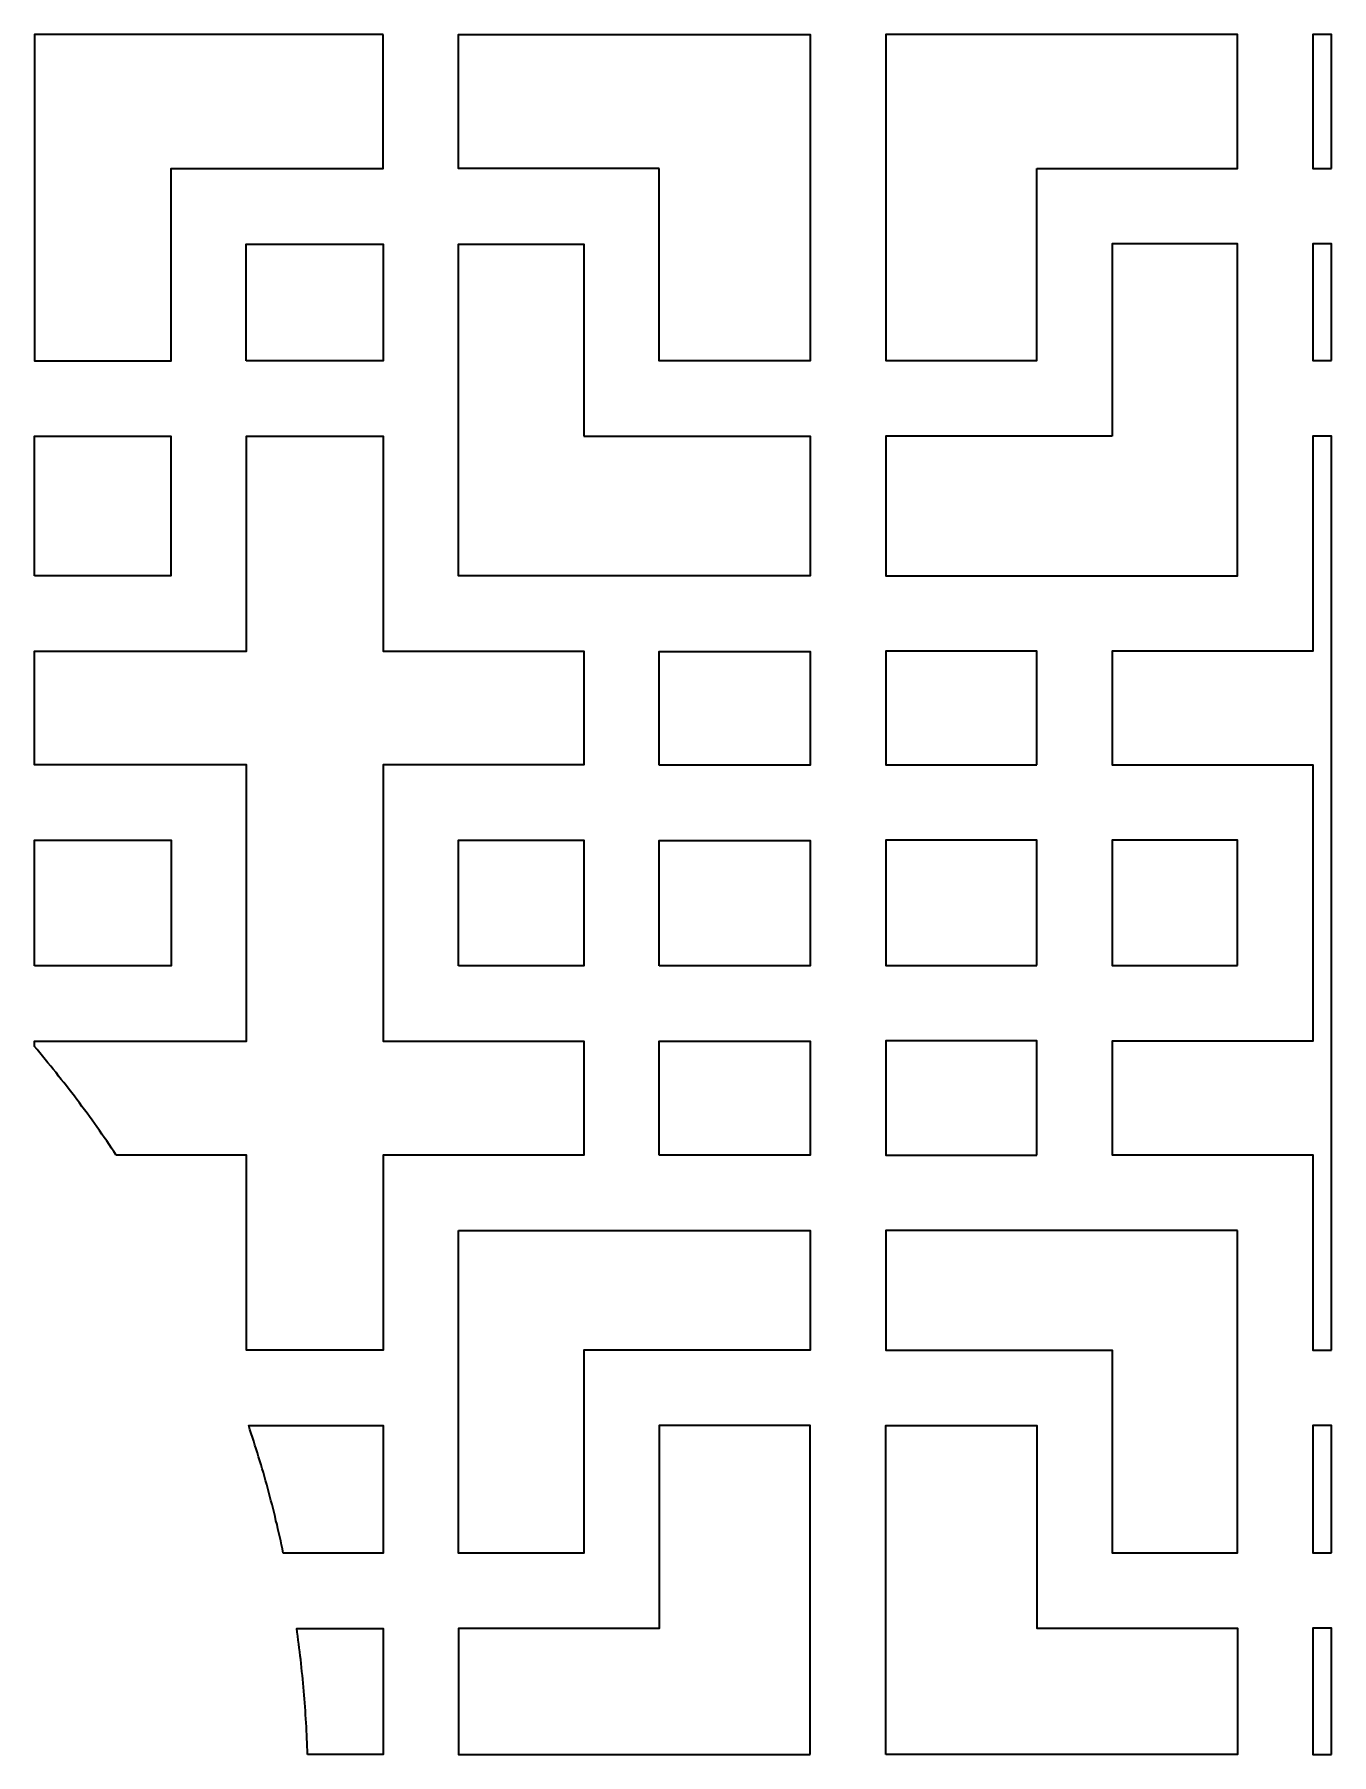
# Model space of a CAD drawing. Header units: centimetres. Extents: x 24 to 482, y -156 to 120.
# Drawn here: x 96.58 to 127.57, y -16.46 to 24.61 of the extents above; entities that cross this region are included whole.
import ezdxf

# ---------------------------------------------------------------- set-up
doc = ezdxf.new("R2010")
doc.units = ezdxf.units.CM
doc.header["$MEASUREMENT"] = 0
doc.layers.add('layer 1', color=7, linetype='Continuous')

msp = doc.modelspace()

# ---------------------------------------------------------------- linework, layer by layer
at = {"layer": 'layer 1', "color": 250, "lineweight": 35}
for points, knots in [([(104.91082, 24.60996), (104.91082, 24.60996), (104.91082, 21.40996), (104.91082, 21.40996), (104.91082, 21.40996), (104.91082, 21.40996), (99.84332, 21.40996), (99.84332, 21.40996), (99.84332, 21.40996), (99.84332, 21.40996), (99.84332, 16.81996), (99.84332, 16.81996), (99.84332, 16.81996), (99.84332, 16.81996), (96.57832, 16.81996), (96.57832, 16.81996), (96.57832, 16.81996), (96.57832, 16.81996), (96.57832, 24.60996), (96.57832, 24.60996), (96.57832, 24.60996), (96.57832, 24.60996), (104.91082, 24.60996), (104.91082, 24.60996)], [0, 0, 0, 0, 0.14285714, 0.14285714, 0.14285714, 0.14285714, 0.28571429, 0.28571429, 0.28571429, 0.28571429, 0.42857143, 0.42857143, 0.42857143, 0.42857143, 0.57142857, 0.57142857, 0.57142857, 0.57142857, 0.71428571, 0.71428571, 0.71428571, 0.71428571, 1, 1, 1, 1]), ([(111.50582, 21.40996), (111.50582, 21.40996), (111.50332, 16.82246), (111.50332, 16.82246), (111.50332, 16.82246), (111.50332, 16.82246), (115.11582, 16.82246), (115.11582, 16.82246), (115.11582, 16.82246), (115.11582, 16.82246), (115.11582, 24.60996), (115.11582, 24.60996), (115.11582, 24.60996), (115.11582, 24.60996), (106.71082, 24.60996), (106.71082, 24.60996), (106.71082, 24.60996), (106.71082, 24.60996), (106.71082, 21.40996), (106.71082, 21.40996), (106.71082, 21.40996), (106.71082, 21.40996), (111.50582, 21.40996), (111.50582, 21.40996)], [0, 0, 0, 0, 0.14285714, 0.14285714, 0.14285714, 0.14285714, 0.28571429, 0.28571429, 0.28571429, 0.28571429, 0.42857143, 0.42857143, 0.42857143, 0.42857143, 0.57142857, 0.57142857, 0.57142857, 0.57142857, 0.71428571, 0.71428571, 0.71428571, 0.71428571, 1, 1, 1, 1]), ([(120.52832, 21.41496), (120.52832, 21.41496), (120.53082, 16.82496), (120.53082, 16.82496), (120.53082, 16.82496), (120.53082, 16.82496), (116.91832, 16.82496), (116.91832, 16.82496), (116.91832, 16.82496), (116.91832, 16.82496), (116.91832, 24.61496), (116.91832, 24.61496), (116.91832, 24.61496), (116.91832, 24.61496), (125.32332, 24.61496), (125.32332, 24.61496), (125.32332, 24.61496), (125.32332, 24.61496), (125.32332, 21.41496), (125.32332, 21.41496), (125.32332, 21.41496), (125.32332, 21.41496), (120.52832, 21.41496), (120.52832, 21.41496)], [0, 0, 0, 0, 0.14285714, 0.14285714, 0.14285714, 0.14285714, 0.28571429, 0.28571429, 0.28571429, 0.28571429, 0.42857143, 0.42857143, 0.42857143, 0.42857143, 0.57142857, 0.57142857, 0.57142857, 0.57142857, 0.71428571, 0.71428571, 0.71428571, 0.71428571, 1, 1, 1, 1]), ([(127.57081, 21.41246), (127.57081, 21.41246), (127.12332, 21.41246), (127.12332, 21.41246), (127.12332, 21.41246), (127.12332, 21.41246), (127.12332, 24.61496), (127.12332, 24.61496), (127.12332, 24.61496), (127.12332, 24.61496), (127.57081, 24.61496), (127.57081, 24.61496), (127.57081, 24.61496), (127.57081, 24.61496), (127.57081, 21.41246), (127.57081, 21.41246)], [0, 0, 0, 0, 0.2, 0.2, 0.2, 0.2, 0.4, 0.4, 0.4, 0.4, 0.6, 0.6, 0.6, 0.6, 1, 1, 1, 1]), ([(101.64082, 16.82246), (101.64082, 16.82246), (104.91082, 16.82246), (104.91082, 16.82246), (104.91082, 16.82246), (104.91082, 16.82246), (104.91082, 19.60996), (104.91082, 19.60996), (104.91082, 19.60996), (104.91082, 19.60996), (101.64082, 19.60996), (101.64082, 19.60996), (101.64082, 19.60996), (101.64082, 19.60996), (101.64082, 16.82246), (101.64082, 16.82246)], [0, 0, 0, 0, 0.2, 0.2, 0.2, 0.2, 0.4, 0.4, 0.4, 0.4, 0.6, 0.6, 0.6, 0.6, 1, 1, 1, 1]), ([(109.70582, 15.02246), (109.70582, 15.02246), (109.70582, 19.60996), (109.70582, 19.60996), (109.70582, 19.60996), (109.70582, 19.60996), (106.71082, 19.60996), (106.71082, 19.60996), (106.71082, 19.60996), (106.71082, 19.60996), (106.71082, 11.68496), (106.71082, 11.68496), (106.71082, 11.68496), (106.71082, 11.68496), (115.11582, 11.68496), (115.11582, 11.68496), (115.11582, 11.68496), (115.11582, 11.68496), (115.11582, 15.02246), (115.11582, 15.02246), (115.11582, 15.02246), (115.11582, 15.02246), (109.70582, 15.02246), (109.70582, 15.02246)], [0, 0, 0, 0, 0.14285714, 0.14285714, 0.14285714, 0.14285714, 0.28571429, 0.28571429, 0.28571429, 0.28571429, 0.42857143, 0.42857143, 0.42857143, 0.42857143, 0.57142857, 0.57142857, 0.57142857, 0.57142857, 0.71428571, 0.71428571, 0.71428571, 0.71428571, 1, 1, 1, 1]), ([(122.32831, 15.02496), (122.32831, 15.02496), (122.32831, 19.61496), (122.32831, 19.61496), (122.32831, 19.61496), (122.32831, 19.61496), (125.32332, 19.61496), (125.32332, 19.61496), (125.32332, 19.61496), (125.32332, 19.61496), (125.32332, 11.68746), (125.32332, 11.68746), (125.32332, 11.68746), (125.32332, 11.68746), (116.91832, 11.68746), (116.91832, 11.68746), (116.91832, 11.68746), (116.91832, 11.68746), (116.91832, 15.02496), (116.91832, 15.02496), (116.91832, 15.02496), (116.91832, 15.02496), (122.32831, 15.02496), (122.32831, 15.02496)], [0, 0, 0, 0, 0.14285714, 0.14285714, 0.14285714, 0.14285714, 0.28571429, 0.28571429, 0.28571429, 0.28571429, 0.42857143, 0.42857143, 0.42857143, 0.42857143, 0.57142857, 0.57142857, 0.57142857, 0.57142857, 0.71428571, 0.71428571, 0.71428571, 0.71428571, 1, 1, 1, 1]), ([(127.57081, 16.82496), (127.57081, 16.82496), (127.12332, 16.82496), (127.12332, 16.82496), (127.12332, 16.82496), (127.12332, 16.82496), (127.12332, 19.61496), (127.12332, 19.61496), (127.12332, 19.61496), (127.12332, 19.61496), (127.57081, 19.61496), (127.57081, 19.61496), (127.57081, 19.61496), (127.57081, 19.61496), (127.57081, 16.82496), (127.57081, 16.82496)], [0, 0, 0, 0, 0.2, 0.2, 0.2, 0.2, 0.4, 0.4, 0.4, 0.4, 0.6, 0.6, 0.6, 0.6, 1, 1, 1, 1]), ([(96.57832, 11.68496), (96.57832, 11.68496), (99.84082, 11.68496), (99.84082, 11.68496), (99.84082, 11.68496), (99.84082, 11.68496), (99.84082, 15.02246), (99.84082, 15.02246), (99.84082, 15.02246), (99.84082, 15.02246), (96.57832, 15.02246), (96.57832, 15.02246), (96.57832, 15.02246), (96.57832, 15.02246), (96.57832, 11.68496), (96.57832, 11.68496)], [0, 0, 0, 0, 0.2, 0.2, 0.2, 0.2, 0.4, 0.4, 0.4, 0.4, 0.6, 0.6, 0.6, 0.6, 1, 1, 1, 1]), ([(98.53332, -2.14254), (98.53332, -2.14254), (101.64832, -2.14254), (101.64832, -2.14254), (101.64832, -2.14254), (101.64832, -2.14254), (101.64832, -6.80504), (101.64832, -6.80504), (101.64832, -6.80504), (101.64832, -6.80504), (104.90832, -6.80504), (104.90832, -6.80504), (104.90832, -6.80504), (104.90832, -6.80504), (104.90832, -2.14254), (104.90832, -2.14254), (104.90832, -2.14254), (104.90832, -2.14254), (109.70582, -2.14254), (109.70582, -2.14254), (109.70582, -2.14254), (109.70582, -2.14254), (109.70582, 0.57746), (109.70582, 0.57746), (109.70582, 0.57746), (109.70582, 0.57746), (104.90832, 0.57746), (104.90832, 0.57746), (104.90832, 0.57746), (104.90832, 0.57746), (104.90832, 7.17246), (104.90832, 7.17246), (104.90832, 7.17246), (104.90832, 7.17246), (109.70582, 7.17246), (109.70582, 7.17246), (109.70582, 7.17246), (109.70582, 7.17246), (109.70582, 9.88496), (109.70582, 9.88496), (109.70582, 9.88496), (109.70582, 9.88496), (104.90832, 9.88496), (104.90832, 9.88496), (104.90832, 9.88496), (104.90832, 9.88496), (104.90832, 15.01996), (104.90832, 15.01996), (104.90832, 15.01996), (104.90832, 15.01996), (101.64832, 15.01996), (101.64832, 15.01996), (101.64832, 15.01996), (101.64832, 15.01996), (101.64832, 9.88496), (101.64832, 9.88496), (101.64832, 9.88496), (101.64832, 9.88496), (96.57832, 9.88496), (96.57832, 9.88496), (96.57832, 9.88496), (96.57832, 9.88496), (96.57832, 7.17246), (96.57832, 7.17246), (96.57832, 7.17246), (96.57832, 7.17246), (101.64832, 7.17246), (101.64832, 7.17246), (101.64832, 7.17246), (101.64832, 7.17246), (101.64832, 0.57746), (101.64832, 0.57746), (101.64832, 0.57746), (101.64832, 0.57746), (96.57832, 0.57746), (96.57832, 0.57746), (96.57832, 0.57746), (96.57832, 0.57746), (96.57832, 0.44996), (96.57832, 0.44996), (96.57832, 0.44996), (96.57832, 0.44996), (96.57832, 0.44996), (96.57832, 0.44996), (96.57832, 0.44996), (96.57832, 0.44996), (96.64332, 0.37496), (96.64332, 0.37496), (96.64332, 0.37496), (96.64332, 0.37496), (96.70832, 0.29496), (96.70832, 0.29496), (96.70832, 0.29496), (96.70832, 0.29496), (96.77332, 0.21746), (96.77332, 0.21746), (96.77332, 0.21746), (96.77332, 0.21746), (96.83832, 0.13996), (96.83832, 0.13996), (96.83832, 0.13996), (96.83832, 0.13996), (96.90332, 0.06246), (96.90332, 0.06246), (96.90332, 0.06246), (96.90332, 0.06246), (96.96832, -0.01754), (96.96832, -0.01754), (96.96832, -0.01754), (96.96832, -0.01754), (97.03082, -0.09504), (97.03082, -0.09504), (97.03082, -0.09504), (97.03082, -0.09504), (97.09582, -0.17504), (97.09582, -0.17504), (97.09582, -0.17504), (97.09582, -0.17504), (97.15832, -0.25504), (97.15832, -0.25504), (97.15832, -0.25504), (97.15832, -0.25504), (97.22082, -0.33504), (97.22082, -0.33504), (97.22082, -0.33504), (97.22082, -0.33504), (97.28332, -0.41254), (97.28332, -0.41254), (97.28332, -0.41254), (97.28332, -0.41254), (97.34582, -0.49254), (97.34582, -0.49254), (97.34582, -0.49254), (97.34582, -0.49254), (97.40832, -0.57504), (97.40832, -0.57504), (97.40832, -0.57504), (97.40832, -0.57504), (97.47082, -0.65504), (97.47082, -0.65504), (97.47082, -0.65504), (97.47082, -0.65504), (97.53332, -0.73504), (97.53332, -0.73504), (97.53332, -0.73504), (97.53332, -0.73504), (97.59332, -0.81504), (97.59332, -0.81504), (97.59332, -0.81504), (97.59332, -0.81504), (97.65582, -0.89754), (97.65582, -0.89754), (97.65582, -0.89754), (97.65582, -0.89754), (97.71582, -0.98004), (97.71582, -0.98004), (97.71582, -0.98004), (97.71582, -0.98004), (97.77582, -1.06004), (97.77582, -1.06004), (97.77582, -1.06004), (97.77582, -1.06004), (97.83582, -1.14254), (97.83582, -1.14254), (97.83582, -1.14254), (97.83582, -1.14254), (97.89582, -1.22504), (97.89582, -1.22504), (97.89582, -1.22504), (97.89582, -1.22504), (97.95582, -1.30754), (97.95582, -1.30754), (97.95582, -1.30754), (97.95582, -1.30754), (98.01332, -1.39004), (98.01332, -1.39004), (98.01332, -1.39004), (98.01332, -1.39004), (98.07332, -1.47254), (98.07332, -1.47254), (98.07332, -1.47254), (98.07332, -1.47254), (98.13082, -1.55504), (98.13082, -1.55504), (98.13082, -1.55504), (98.13082, -1.55504), (98.19082, -1.64004), (98.19082, -1.64004), (98.19082, -1.64004), (98.19082, -1.64004), (98.24832, -1.72254), (98.24832, -1.72254), (98.24832, -1.72254), (98.24832, -1.72254), (98.30582, -1.80504), (98.30582, -1.80504), (98.30582, -1.80504), (98.30582, -1.80504), (98.36332, -1.89004), (98.36332, -1.89004), (98.36332, -1.89004), (98.36332, -1.89004), (98.42082, -1.97504), (98.42082, -1.97504), (98.42082, -1.97504), (98.42082, -1.97504), (98.47832, -2.05754), (98.47832, -2.05754), (98.47832, -2.05754), (98.47832, -2.05754), (98.53332, -2.14254), (98.53332, -2.14254)], [0, 0, 0, 0, 0.01851852, 0.01851852, 0.01851852, 0.01851852, 0.03703704, 0.03703704, 0.03703704, 0.03703704, 0.05555556, 0.05555556, 0.05555556, 0.05555556, 0.07407407, 0.07407407, 0.07407407, 0.07407407, 0.09259259, 0.09259259, 0.09259259, 0.09259259, 0.11111111, 0.11111111, 0.11111111, 0.11111111, 0.12962963, 0.12962963, 0.12962963, 0.12962963, 0.14814815, 0.14814815, 0.14814815, 0.14814815, 0.16666667, 0.16666667, 0.16666667, 0.16666667, 0.18518519, 0.18518519, 0.18518519, 0.18518519, 0.2037037, 0.2037037, 0.2037037, 0.2037037, 0.22222222, 0.22222222, 0.22222222, 0.22222222, 0.24074074, 0.24074074, 0.24074074, 0.24074074, 0.25925926, 0.25925926, 0.25925926, 0.25925926, 0.27777778, 0.27777778, 0.27777778, 0.27777778, 0.2962963, 0.2962963, 0.2962963, 0.2962963, 0.31481481, 0.31481481, 0.31481481, 0.31481481, 0.33333333, 0.33333333, 0.33333333, 0.33333333, 0.35185185, 0.35185185, 0.35185185, 0.35185185, 0.37037037, 0.37037037, 0.37037037, 0.37037037, 0.38888889, 0.38888889, 0.38888889, 0.38888889, 0.40740741, 0.40740741, 0.40740741, 0.40740741, 0.42592593, 0.42592593, 0.42592593, 0.42592593, 0.44444444, 0.44444444, 0.44444444, 0.44444444, 0.46296296, 0.46296296, 0.46296296, 0.46296296, 0.48148148, 0.48148148, 0.48148148, 0.48148148, 0.5, 0.5, 0.5, 0.5, 0.51851852, 0.51851852, 0.51851852, 0.51851852, 0.53703704, 0.53703704, 0.53703704, 0.53703704, 0.55555556, 0.55555556, 0.55555556, 0.55555556, 0.57407407, 0.57407407, 0.57407407, 0.57407407, 0.59259259, 0.59259259, 0.59259259, 0.59259259, 0.61111111, 0.61111111, 0.61111111, 0.61111111, 0.62962963, 0.62962963, 0.62962963, 0.62962963, 0.64814815, 0.64814815, 0.64814815, 0.64814815, 0.66666667, 0.66666667, 0.66666667, 0.66666667, 0.68518519, 0.68518519, 0.68518519, 0.68518519, 0.7037037, 0.7037037, 0.7037037, 0.7037037, 0.72222222, 0.72222222, 0.72222222, 0.72222222, 0.74074074, 0.74074074, 0.74074074, 0.74074074, 0.75925926, 0.75925926, 0.75925926, 0.75925926, 0.77777778, 0.77777778, 0.77777778, 0.77777778, 0.7962963, 0.7962963, 0.7962963, 0.7962963, 0.81481481, 0.81481481, 0.81481481, 0.81481481, 0.83333333, 0.83333333, 0.83333333, 0.83333333, 0.85185185, 0.85185185, 0.85185185, 0.85185185, 0.87037037, 0.87037037, 0.87037037, 0.87037037, 0.88888889, 0.88888889, 0.88888889, 0.88888889, 0.90740741, 0.90740741, 0.90740741, 0.90740741, 0.92592593, 0.92592593, 0.92592593, 0.92592593, 0.94444444, 0.94444444, 0.94444444, 0.94444444, 0.96296296, 0.96296296, 0.96296296, 0.96296296, 1, 1, 1, 1]), ([(127.57081, -6.80004), (127.57081, -6.80004), (127.12582, -6.80004), (127.12582, -6.80004), (127.12582, -6.80004), (127.12582, -6.80004), (127.12582, -2.14004), (127.12582, -2.14004), (127.12582, -2.14004), (127.12582, -2.14004), (122.32831, -2.14004), (122.32831, -2.14004), (122.32831, -2.14004), (122.32831, -2.14004), (122.32831, 0.57996), (122.32831, 0.57996), (122.32831, 0.57996), (122.32831, 0.57996), (127.12582, 0.57996), (127.12582, 0.57996), (127.12582, 0.57996), (127.12582, 0.57996), (127.12582, 7.17496), (127.12582, 7.17496), (127.12582, 7.17496), (127.12582, 7.17496), (122.32831, 7.17496), (122.32831, 7.17496), (122.32831, 7.17496), (122.32831, 7.17496), (122.32831, 9.88746), (122.32831, 9.88746), (122.32831, 9.88746), (122.32831, 9.88746), (127.12582, 9.88746), (127.12582, 9.88746), (127.12582, 9.88746), (127.12582, 9.88746), (127.12582, 15.02496), (127.12582, 15.02496), (127.12582, 15.02496), (127.12582, 15.02496), (127.57081, 15.02496), (127.57081, 15.02496), (127.57081, 15.02496), (127.57081, 15.02496), (127.57081, -6.80004), (127.57081, -6.80004)], [0, 0, 0, 0, 0.07692308, 0.07692308, 0.07692308, 0.07692308, 0.15384615, 0.15384615, 0.15384615, 0.15384615, 0.23076923, 0.23076923, 0.23076923, 0.23076923, 0.30769231, 0.30769231, 0.30769231, 0.30769231, 0.38461538, 0.38461538, 0.38461538, 0.38461538, 0.46153846, 0.46153846, 0.46153846, 0.46153846, 0.53846154, 0.53846154, 0.53846154, 0.53846154, 0.61538462, 0.61538462, 0.61538462, 0.61538462, 0.69230769, 0.69230769, 0.69230769, 0.69230769, 0.76923077, 0.76923077, 0.76923077, 0.76923077, 0.84615385, 0.84615385, 0.84615385, 0.84615385, 1, 1, 1, 1]), ([(111.50332, 7.16996), (111.50332, 7.16996), (115.11582, 7.16996), (115.11582, 7.16996), (115.11582, 7.16996), (115.11582, 7.16996), (115.11582, 9.88246), (115.11582, 9.88246), (115.11582, 9.88246), (115.11582, 9.88246), (111.50332, 9.88246), (111.50332, 9.88246), (111.50332, 9.88246), (111.50332, 9.88246), (111.50332, 7.16996), (111.50332, 7.16996)], [0, 0, 0, 0, 0.2, 0.2, 0.2, 0.2, 0.4, 0.4, 0.4, 0.4, 0.6, 0.6, 0.6, 0.6, 1, 1, 1, 1]), ([(120.53082, 7.17246), (120.53082, 7.17246), (116.91832, 7.17246), (116.91832, 7.17246), (116.91832, 7.17246), (116.91832, 7.17246), (116.91832, 9.88496), (116.91832, 9.88496), (116.91832, 9.88496), (116.91832, 9.88496), (120.53082, 9.88496), (120.53082, 9.88496), (120.53082, 9.88496), (120.53082, 9.88496), (120.53082, 7.17246), (120.53082, 7.17246)], [0, 0, 0, 0, 0.2, 0.2, 0.2, 0.2, 0.4, 0.4, 0.4, 0.4, 0.6, 0.6, 0.6, 0.6, 1, 1, 1, 1]), ([(96.57832, 2.37746), (96.57832, 2.37746), (99.84332, 2.37746), (99.84332, 2.37746), (99.84332, 2.37746), (99.84332, 2.37746), (99.84332, 5.37246), (99.84332, 5.37246), (99.84332, 5.37246), (99.84332, 5.37246), (96.57832, 5.37246), (96.57832, 5.37246), (96.57832, 5.37246), (96.57832, 5.37246), (96.57832, 2.37746), (96.57832, 2.37746)], [0, 0, 0, 0, 0.2, 0.2, 0.2, 0.2, 0.4, 0.4, 0.4, 0.4, 0.6, 0.6, 0.6, 0.6, 1, 1, 1, 1]), ([(106.70832, 2.37746), (106.70832, 2.37746), (109.70582, 2.37746), (109.70582, 2.37746), (109.70582, 2.37746), (109.70582, 2.37746), (109.70582, 5.37246), (109.70582, 5.37246), (109.70582, 5.37246), (109.70582, 5.37246), (106.70832, 5.37246), (106.70832, 5.37246), (106.70832, 5.37246), (106.70832, 5.37246), (106.70832, 2.37746), (106.70832, 2.37746)], [0, 0, 0, 0, 0.2, 0.2, 0.2, 0.2, 0.4, 0.4, 0.4, 0.4, 0.6, 0.6, 0.6, 0.6, 1, 1, 1, 1]), ([(111.50582, 2.37746), (111.50582, 2.37746), (115.11582, 2.37746), (115.11582, 2.37746), (115.11582, 2.37746), (115.11582, 2.37746), (115.11582, 5.36996), (115.11582, 5.36996), (115.11582, 5.36996), (115.11582, 5.36996), (111.50582, 5.36996), (111.50582, 5.36996), (111.50582, 5.36996), (111.50582, 5.36996), (111.50582, 2.37746), (111.50582, 2.37746)], [0, 0, 0, 0, 0.2, 0.2, 0.2, 0.2, 0.4, 0.4, 0.4, 0.4, 0.6, 0.6, 0.6, 0.6, 1, 1, 1, 1]), ([(120.52832, 2.37996), (120.52832, 2.37996), (116.91832, 2.37996), (116.91832, 2.37996), (116.91832, 2.37996), (116.91832, 2.37996), (116.91832, 5.37246), (116.91832, 5.37246), (116.91832, 5.37246), (116.91832, 5.37246), (120.52832, 5.37246), (120.52832, 5.37246), (120.52832, 5.37246), (120.52832, 5.37246), (120.52832, 2.37996), (120.52832, 2.37996)], [0, 0, 0, 0, 0.2, 0.2, 0.2, 0.2, 0.4, 0.4, 0.4, 0.4, 0.6, 0.6, 0.6, 0.6, 1, 1, 1, 1]), ([(125.32582, 2.37996), (125.32582, 2.37996), (122.32831, 2.37996), (122.32831, 2.37996), (122.32831, 2.37996), (122.32831, 2.37996), (122.32831, 5.37496), (122.32831, 5.37496), (122.32831, 5.37496), (122.32831, 5.37496), (125.32582, 5.37496), (125.32582, 5.37496), (125.32582, 5.37496), (125.32582, 5.37496), (125.32582, 2.37996), (125.32582, 2.37996)], [0, 0, 0, 0, 0.2, 0.2, 0.2, 0.2, 0.4, 0.4, 0.4, 0.4, 0.6, 0.6, 0.6, 0.6, 1, 1, 1, 1]), ([(111.50582, -2.14754), (111.50582, -2.14754), (115.11582, -2.14754), (115.11582, -2.14754), (115.11582, -2.14754), (115.11582, -2.14754), (115.11582, 0.57996), (115.11582, 0.57996), (115.11582, 0.57996), (115.11582, 0.57996), (111.50582, 0.57996), (111.50582, 0.57996), (111.50582, 0.57996), (111.50582, 0.57996), (111.50582, -2.14754), (111.50582, -2.14754)], [0, 0, 0, 0, 0.2, 0.2, 0.2, 0.2, 0.4, 0.4, 0.4, 0.4, 0.6, 0.6, 0.6, 0.6, 1, 1, 1, 1]), ([(120.52832, -2.14504), (120.52832, -2.14504), (116.91832, -2.14504), (116.91832, -2.14504), (116.91832, -2.14504), (116.91832, -2.14504), (116.91832, 0.58246), (116.91832, 0.58246), (116.91832, 0.58246), (116.91832, 0.58246), (120.52832, 0.58246), (120.52832, 0.58246), (120.52832, 0.58246), (120.52832, 0.58246), (120.52832, -2.14504), (120.52832, -2.14504)], [0, 0, 0, 0, 0.2, 0.2, 0.2, 0.2, 0.4, 0.4, 0.4, 0.4, 0.6, 0.6, 0.6, 0.6, 1, 1, 1, 1]), ([(106.71082, -3.94254), (106.71082, -3.94254), (106.71082, -11.64754), (106.71082, -11.64754), (106.71082, -11.64754), (106.71082, -11.64754), (109.70331, -11.64754), (109.70331, -11.64754), (109.70331, -11.64754), (109.70331, -11.64754), (109.70331, -6.80004), (109.70331, -6.80004), (109.70331, -6.80004), (109.70331, -6.80004), (115.11582, -6.80004), (115.11582, -6.80004), (115.11582, -6.80004), (115.11582, -6.80004), (115.11582, -3.94504), (115.11582, -3.94504), (115.11582, -3.94504), (115.11582, -3.94504), (106.71082, -3.94254), (106.71082, -3.94254)], [0, 0, 0, 0, 0.14285714, 0.14285714, 0.14285714, 0.14285714, 0.28571429, 0.28571429, 0.28571429, 0.28571429, 0.42857143, 0.42857143, 0.42857143, 0.42857143, 0.57142857, 0.57142857, 0.57142857, 0.57142857, 0.71428571, 0.71428571, 0.71428571, 0.71428571, 1, 1, 1, 1]), ([(125.32332, -3.94004), (125.32332, -3.94004), (125.32332, -11.64254), (125.32332, -11.64254), (125.32332, -11.64254), (125.32332, -11.64254), (122.32831, -11.64254), (122.32831, -11.64254), (122.32831, -11.64254), (122.32831, -11.64254), (122.32831, -6.79754), (122.32831, -6.79754), (122.32831, -6.79754), (122.32831, -6.79754), (116.91832, -6.79754), (116.91832, -6.79754), (116.91832, -6.79754), (116.91832, -6.79754), (116.91832, -3.94004), (116.91832, -3.94004), (116.91832, -3.94004), (116.91832, -3.94004), (125.32332, -3.94004), (125.32332, -3.94004)], [0, 0, 0, 0, 0.14285714, 0.14285714, 0.14285714, 0.14285714, 0.28571429, 0.28571429, 0.28571429, 0.28571429, 0.42857143, 0.42857143, 0.42857143, 0.42857143, 0.57142857, 0.57142857, 0.57142857, 0.57142857, 0.71428571, 0.71428571, 0.71428571, 0.71428571, 1, 1, 1, 1]), ([(102.52582, -11.64504), (102.52582, -11.64504), (104.91082, -11.64504), (104.91082, -11.64504), (104.91082, -11.64504), (104.91082, -11.64504), (104.91082, -8.60004), (104.91082, -8.60004), (104.91082, -8.60004), (104.91082, -8.60004), (101.69832, -8.60004), (101.69832, -8.60004), (101.69832, -8.60004), (101.69832, -8.60004), (101.69832, -8.60004), (101.69832, -8.60004), (101.69832, -8.60004), (101.69832, -8.60004), (101.72832, -8.69254), (101.72832, -8.69254), (101.72832, -8.69254), (101.72832, -8.69254), (101.75832, -8.78754), (101.75832, -8.78754), (101.75832, -8.78754), (101.75832, -8.78754), (101.79082, -8.88004), (101.79082, -8.88004), (101.79082, -8.88004), (101.79082, -8.88004), (101.82082, -8.97254), (101.82082, -8.97254), (101.82082, -8.97254), (101.82082, -8.97254), (101.84832, -9.06754), (101.84832, -9.06754), (101.84832, -9.06754), (101.84832, -9.06754), (101.87832, -9.16004), (101.87832, -9.16004), (101.87832, -9.16004), (101.87832, -9.16004), (101.90832, -9.25504), (101.90832, -9.25504), (101.90832, -9.25504), (101.90832, -9.25504), (101.93582, -9.34754), (101.93582, -9.34754), (101.93582, -9.34754), (101.93582, -9.34754), (101.96582, -9.44254), (101.96582, -9.44254), (101.96582, -9.44254), (101.96582, -9.44254), (101.99332, -9.53754), (101.99332, -9.53754), (101.99332, -9.53754), (101.99332, -9.53754), (102.02082, -9.63254), (102.02082, -9.63254), (102.02082, -9.63254), (102.02082, -9.63254), (102.04832, -9.72504), (102.04832, -9.72504), (102.04832, -9.72504), (102.04832, -9.72504), (102.07582, -9.82004), (102.07582, -9.82004), (102.07582, -9.82004), (102.07582, -9.82004), (102.10332, -9.91504), (102.10332, -9.91504), (102.10332, -9.91504), (102.10332, -9.91504), (102.12832, -10.01004), (102.12832, -10.01004), (102.12832, -10.01004), (102.12832, -10.01004), (102.15582, -10.10504), (102.15582, -10.10504), (102.15582, -10.10504), (102.15582, -10.10504), (102.18082, -10.20004), (102.18082, -10.20004), (102.18082, -10.20004), (102.18082, -10.20004), (102.20582, -10.29754), (102.20582, -10.29754), (102.20582, -10.29754), (102.20582, -10.29754), (102.23082, -10.39254), (102.23082, -10.39254), (102.23082, -10.39254), (102.23082, -10.39254), (102.25582, -10.48754), (102.25582, -10.48754), (102.25582, -10.48754), (102.25582, -10.48754), (102.28082, -10.58254), (102.28082, -10.58254), (102.28082, -10.58254), (102.28082, -10.58254), (102.30582, -10.68004), (102.30582, -10.68004), (102.30582, -10.68004), (102.30582, -10.68004), (102.32832, -10.77504), (102.32832, -10.77504), (102.32832, -10.77504), (102.32832, -10.77504), (102.35082, -10.87254), (102.35082, -10.87254), (102.35082, -10.87254), (102.35082, -10.87254), (102.37582, -10.96754), (102.37582, -10.96754), (102.37582, -10.96754), (102.37582, -10.96754), (102.39832, -11.06504), (102.39832, -11.06504), (102.39832, -11.06504), (102.39832, -11.06504), (102.42082, -11.16004), (102.42082, -11.16004), (102.42082, -11.16004), (102.42082, -11.16004), (102.44332, -11.25754), (102.44332, -11.25754), (102.44332, -11.25754), (102.44332, -11.25754), (102.46332, -11.35504), (102.46332, -11.35504), (102.46332, -11.35504), (102.46332, -11.35504), (102.48582, -11.45254), (102.48582, -11.45254), (102.48582, -11.45254), (102.48582, -11.45254), (102.50582, -11.54754), (102.50582, -11.54754), (102.50582, -11.54754), (102.50582, -11.54754), (102.52582, -11.64504), (102.52582, -11.64504)], [0, 0, 0, 0, 0.02702703, 0.02702703, 0.02702703, 0.02702703, 0.05405405, 0.05405405, 0.05405405, 0.05405405, 0.08108108, 0.08108108, 0.08108108, 0.08108108, 0.10810811, 0.10810811, 0.10810811, 0.10810811, 0.13513514, 0.13513514, 0.13513514, 0.13513514, 0.16216216, 0.16216216, 0.16216216, 0.16216216, 0.18918919, 0.18918919, 0.18918919, 0.18918919, 0.21621622, 0.21621622, 0.21621622, 0.21621622, 0.24324324, 0.24324324, 0.24324324, 0.24324324, 0.27027027, 0.27027027, 0.27027027, 0.27027027, 0.2972973, 0.2972973, 0.2972973, 0.2972973, 0.32432432, 0.32432432, 0.32432432, 0.32432432, 0.35135135, 0.35135135, 0.35135135, 0.35135135, 0.37837838, 0.37837838, 0.37837838, 0.37837838, 0.40540541, 0.40540541, 0.40540541, 0.40540541, 0.43243243, 0.43243243, 0.43243243, 0.43243243, 0.45945946, 0.45945946, 0.45945946, 0.45945946, 0.48648649, 0.48648649, 0.48648649, 0.48648649, 0.51351351, 0.51351351, 0.51351351, 0.51351351, 0.54054054, 0.54054054, 0.54054054, 0.54054054, 0.56756757, 0.56756757, 0.56756757, 0.56756757, 0.59459459, 0.59459459, 0.59459459, 0.59459459, 0.62162162, 0.62162162, 0.62162162, 0.62162162, 0.64864865, 0.64864865, 0.64864865, 0.64864865, 0.67567568, 0.67567568, 0.67567568, 0.67567568, 0.7027027, 0.7027027, 0.7027027, 0.7027027, 0.72972973, 0.72972973, 0.72972973, 0.72972973, 0.75675676, 0.75675676, 0.75675676, 0.75675676, 0.78378378, 0.78378378, 0.78378378, 0.78378378, 0.81081081, 0.81081081, 0.81081081, 0.81081081, 0.83783784, 0.83783784, 0.83783784, 0.83783784, 0.86486486, 0.86486486, 0.86486486, 0.86486486, 0.89189189, 0.89189189, 0.89189189, 0.89189189, 0.91891892, 0.91891892, 0.91891892, 0.91891892, 0.94594595, 0.94594595, 0.94594595, 0.94594595, 1, 1, 1, 1]), ([(115.11582, -16.45754), (115.11582, -16.45754), (106.71082, -16.45754), (106.71082, -16.45754), (106.71082, -16.45754), (106.71082, -16.45754), (106.71082, -13.44754), (106.71082, -13.44754), (106.71082, -13.44754), (106.71082, -13.44754), (111.50332, -13.44754), (111.50332, -13.44754), (111.50332, -13.44754), (111.50332, -13.44754), (111.50332, -8.60004), (111.50332, -8.60004), (111.50332, -8.60004), (111.50332, -8.60004), (115.11582, -8.60004), (115.11582, -8.60004), (115.11582, -8.60004), (115.11582, -8.60004), (115.11582, -16.45754), (115.11582, -16.45754)], [0, 0, 0, 0, 0.14285714, 0.14285714, 0.14285714, 0.14285714, 0.28571429, 0.28571429, 0.28571429, 0.28571429, 0.42857143, 0.42857143, 0.42857143, 0.42857143, 0.57142857, 0.57142857, 0.57142857, 0.57142857, 0.71428571, 0.71428571, 0.71428571, 0.71428571, 1, 1, 1, 1]), ([(116.91832, -16.45504), (116.91832, -16.45504), (125.32332, -16.45504), (125.32332, -16.45504), (125.32332, -16.45504), (125.32332, -16.45504), (125.32332, -13.44254), (125.32332, -13.44254), (125.32332, -13.44254), (125.32332, -13.44254), (120.53082, -13.44254), (120.53082, -13.44254), (120.53082, -13.44254), (120.53082, -13.44254), (120.53082, -8.59754), (120.53082, -8.59754), (120.53082, -8.59754), (120.53082, -8.59754), (116.91832, -8.59754), (116.91832, -8.59754), (116.91832, -8.59754), (116.91832, -8.59754), (116.91832, -16.45504), (116.91832, -16.45504)], [0, 0, 0, 0, 0.14285714, 0.14285714, 0.14285714, 0.14285714, 0.28571429, 0.28571429, 0.28571429, 0.28571429, 0.42857143, 0.42857143, 0.42857143, 0.42857143, 0.57142857, 0.57142857, 0.57142857, 0.57142857, 0.71428571, 0.71428571, 0.71428571, 0.71428571, 1, 1, 1, 1]), ([(127.57081, -11.64254), (127.57081, -11.64254), (127.12332, -11.64254), (127.12332, -11.64254), (127.12332, -11.64254), (127.12332, -11.64254), (127.12332, -8.59754), (127.12332, -8.59754), (127.12332, -8.59754), (127.12332, -8.59754), (127.57081, -8.59754), (127.57081, -8.59754), (127.57081, -8.59754), (127.57081, -8.59754), (127.57081, -11.64254), (127.57081, -11.64254)], [0, 0, 0, 0, 0.2, 0.2, 0.2, 0.2, 0.4, 0.4, 0.4, 0.4, 0.6, 0.6, 0.6, 0.6, 1, 1, 1, 1]), ([(103.10582, -16.45754), (103.10582, -16.45754), (104.91082, -16.45754), (104.91082, -16.45754), (104.91082, -16.45754), (104.91082, -16.45754), (104.91082, -13.44504), (104.91082, -13.44504), (104.91082, -13.44504), (104.91082, -13.44504), (102.84582, -13.44504), (102.84582, -13.44504), (102.84582, -13.44504), (102.84582, -13.44504), (102.84582, -13.44504), (102.84582, -13.44504), (102.84582, -13.44504), (102.84582, -13.44504), (102.85832, -13.53754), (102.85832, -13.53754), (102.85832, -13.53754), (102.85832, -13.53754), (102.87082, -13.63254), (102.87082, -13.63254), (102.87082, -13.63254), (102.87082, -13.63254), (102.88332, -13.72504), (102.88332, -13.72504), (102.88332, -13.72504), (102.88332, -13.72504), (102.89582, -13.81754), (102.89582, -13.81754), (102.89582, -13.81754), (102.89582, -13.81754), (102.90582, -13.91004), (102.90582, -13.91004), (102.90582, -13.91004), (102.90582, -13.91004), (102.91832, -14.00254), (102.91832, -14.00254), (102.91832, -14.00254), (102.91832, -14.00254), (102.92832, -14.09754), (102.92832, -14.09754), (102.92832, -14.09754), (102.92832, -14.09754), (102.94082, -14.19004), (102.94082, -14.19004), (102.94082, -14.19004), (102.94082, -14.19004), (102.95082, -14.28254), (102.95082, -14.28254), (102.95082, -14.28254), (102.95082, -14.28254), (102.96082, -14.37754), (102.96082, -14.37754), (102.96082, -14.37754), (102.96082, -14.37754), (102.97082, -14.47004), (102.97082, -14.47004), (102.97082, -14.47004), (102.97082, -14.47004), (102.98082, -14.56504), (102.98082, -14.56504), (102.98082, -14.56504), (102.98082, -14.56504), (102.99082, -14.65754), (102.99082, -14.65754), (102.99082, -14.65754), (102.99082, -14.65754), (102.99832, -14.75254), (102.99832, -14.75254), (102.99832, -14.75254), (102.99832, -14.75254), (103.00832, -14.84754), (103.00832, -14.84754), (103.00832, -14.84754), (103.00832, -14.84754), (103.01582, -14.94004), (103.01582, -14.94004), (103.01582, -14.94004), (103.01582, -14.94004), (103.02332, -15.03504), (103.02332, -15.03504), (103.02332, -15.03504), (103.02332, -15.03504), (103.03082, -15.13004), (103.03082, -15.13004), (103.03082, -15.13004), (103.03082, -15.13004), (103.03832, -15.22254), (103.03832, -15.22254), (103.03832, -15.22254), (103.03832, -15.22254), (103.04582, -15.31754), (103.04582, -15.31754), (103.04582, -15.31754), (103.04582, -15.31754), (103.05332, -15.41254), (103.05332, -15.41254), (103.05332, -15.41254), (103.05332, -15.41254), (103.05832, -15.50754), (103.05832, -15.50754), (103.05832, -15.50754), (103.05832, -15.50754), (103.06582, -15.60254), (103.06582, -15.60254), (103.06582, -15.60254), (103.06582, -15.60254), (103.07082, -15.69754), (103.07082, -15.69754), (103.07082, -15.69754), (103.07082, -15.69754), (103.07582, -15.79254), (103.07582, -15.79254), (103.07582, -15.79254), (103.07582, -15.79254), (103.08082, -15.88754), (103.08082, -15.88754), (103.08082, -15.88754), (103.08082, -15.88754), (103.08582, -15.98254), (103.08582, -15.98254), (103.08582, -15.98254), (103.08582, -15.98254), (103.09082, -16.07754), (103.09082, -16.07754), (103.09082, -16.07754), (103.09082, -16.07754), (103.09582, -16.17254), (103.09582, -16.17254), (103.09582, -16.17254), (103.09582, -16.17254), (103.09832, -16.26754), (103.09832, -16.26754), (103.09832, -16.26754), (103.09832, -16.26754), (103.10332, -16.36254), (103.10332, -16.36254), (103.10332, -16.36254), (103.10332, -16.36254), (103.10582, -16.45754), (103.10582, -16.45754)], [0, 0, 0, 0, 0.02702703, 0.02702703, 0.02702703, 0.02702703, 0.05405405, 0.05405405, 0.05405405, 0.05405405, 0.08108108, 0.08108108, 0.08108108, 0.08108108, 0.10810811, 0.10810811, 0.10810811, 0.10810811, 0.13513514, 0.13513514, 0.13513514, 0.13513514, 0.16216216, 0.16216216, 0.16216216, 0.16216216, 0.18918919, 0.18918919, 0.18918919, 0.18918919, 0.21621622, 0.21621622, 0.21621622, 0.21621622, 0.24324324, 0.24324324, 0.24324324, 0.24324324, 0.27027027, 0.27027027, 0.27027027, 0.27027027, 0.2972973, 0.2972973, 0.2972973, 0.2972973, 0.32432432, 0.32432432, 0.32432432, 0.32432432, 0.35135135, 0.35135135, 0.35135135, 0.35135135, 0.37837838, 0.37837838, 0.37837838, 0.37837838, 0.40540541, 0.40540541, 0.40540541, 0.40540541, 0.43243243, 0.43243243, 0.43243243, 0.43243243, 0.45945946, 0.45945946, 0.45945946, 0.45945946, 0.48648649, 0.48648649, 0.48648649, 0.48648649, 0.51351351, 0.51351351, 0.51351351, 0.51351351, 0.54054054, 0.54054054, 0.54054054, 0.54054054, 0.56756757, 0.56756757, 0.56756757, 0.56756757, 0.59459459, 0.59459459, 0.59459459, 0.59459459, 0.62162162, 0.62162162, 0.62162162, 0.62162162, 0.64864865, 0.64864865, 0.64864865, 0.64864865, 0.67567568, 0.67567568, 0.67567568, 0.67567568, 0.7027027, 0.7027027, 0.7027027, 0.7027027, 0.72972973, 0.72972973, 0.72972973, 0.72972973, 0.75675676, 0.75675676, 0.75675676, 0.75675676, 0.78378378, 0.78378378, 0.78378378, 0.78378378, 0.81081081, 0.81081081, 0.81081081, 0.81081081, 0.83783784, 0.83783784, 0.83783784, 0.83783784, 0.86486486, 0.86486486, 0.86486486, 0.86486486, 0.89189189, 0.89189189, 0.89189189, 0.89189189, 0.91891892, 0.91891892, 0.91891892, 0.91891892, 0.94594595, 0.94594595, 0.94594595, 0.94594595, 1, 1, 1, 1]), ([(127.57081, -16.45504), (127.57081, -16.45504), (127.12332, -16.45504), (127.12332, -16.45504), (127.12332, -16.45504), (127.12332, -16.45504), (127.12332, -13.44254), (127.12332, -13.44254), (127.12332, -13.44254), (127.12332, -13.44254), (127.57081, -13.44254), (127.57081, -13.44254), (127.57081, -13.44254), (127.57081, -13.44254), (127.57081, -16.45504), (127.57081, -16.45504)], [0, 0, 0, 0, 0.2, 0.2, 0.2, 0.2, 0.4, 0.4, 0.4, 0.4, 0.6, 0.6, 0.6, 0.6, 1, 1, 1, 1])]:
    msp.add_open_spline(points, degree=3, knots=knots, dxfattribs=at)

doc.saveas('drawing.dxf')
